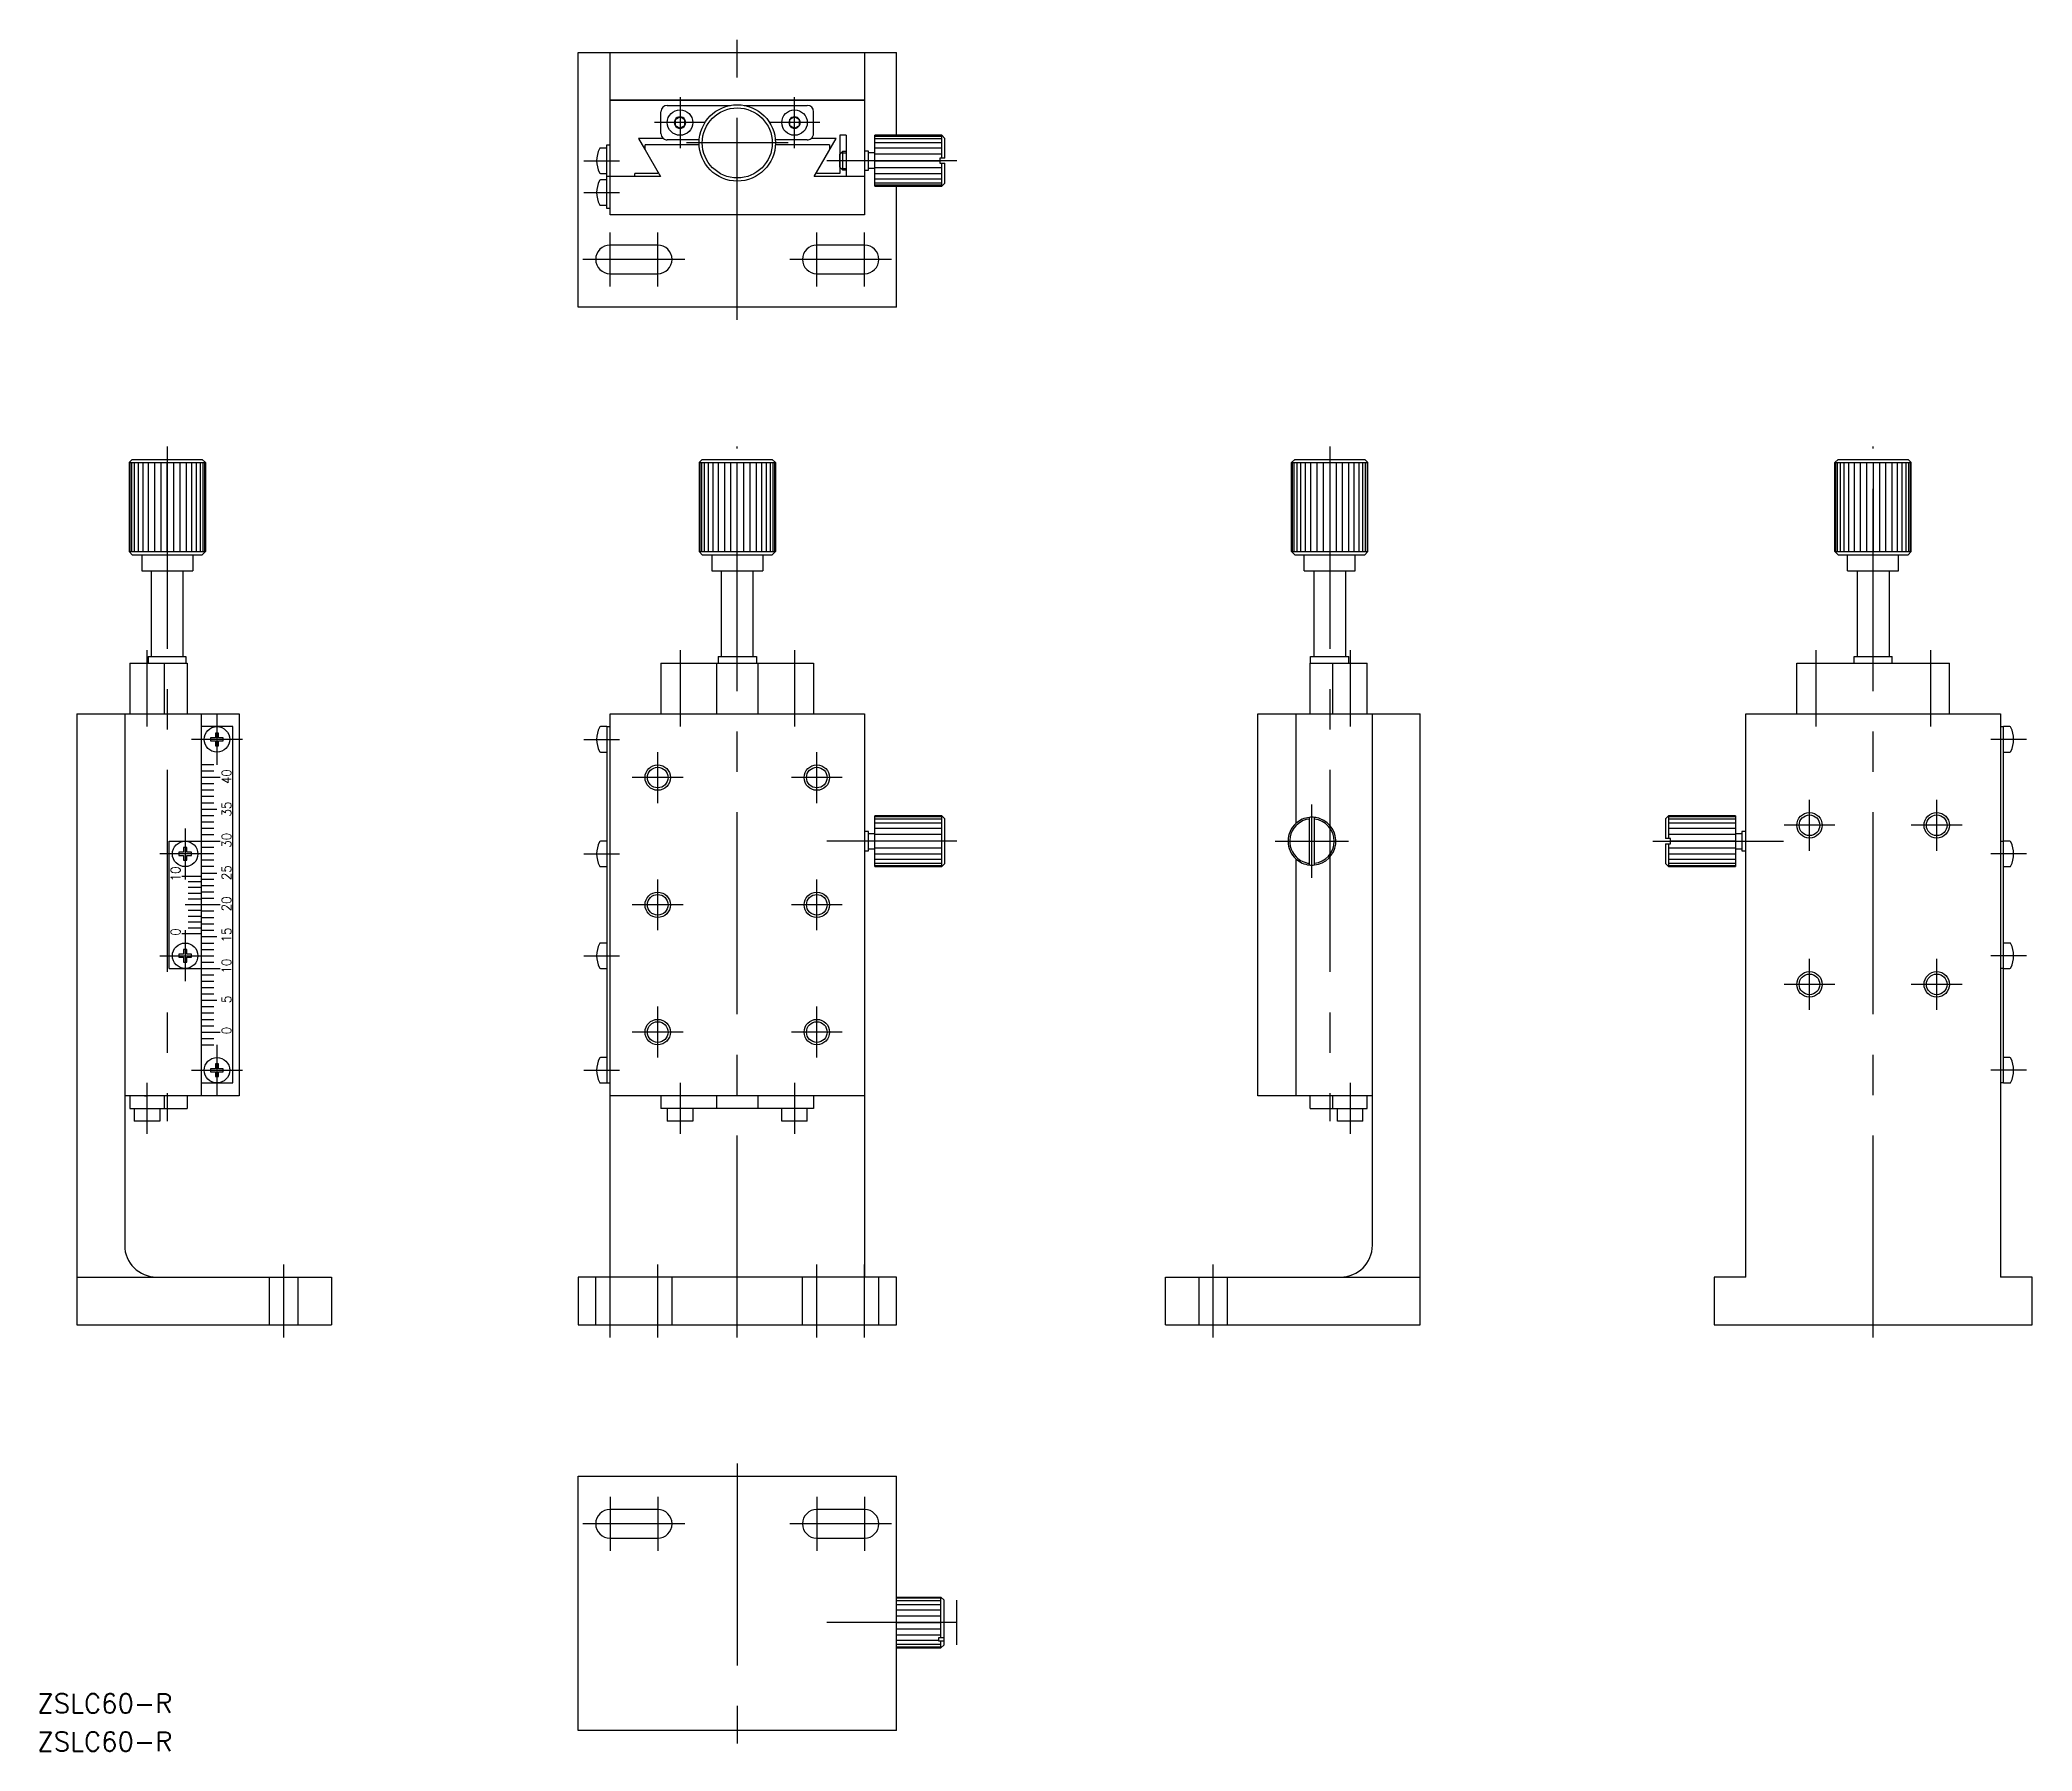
# Model space of a CAD drawing. Extents: x -110 to 204, y -133 to 136.
import ezdxf

# ---------------------------------------------------------------- set-up
doc = ezdxf.new("R2010")
doc.units = 0
doc.linetypes.add('CENTER', pattern=[50.8, 31.75, -6.35, 6.35, -6.35])
doc.linetypes.add('DASHED', pattern=[19.05, 12.7, -6.35])
doc.layers.get('0').update_dxf_attribs({"linetype": 'CONTINUOUS'})
doc.layers.add('CENTER', color=1, linetype='CONTINUOUS')
doc.styles.add('CONVERTER_1', font='txt.shx', dxfattribs={"width": 0.9})
doc.styles.get("Standard").update_dxf_attribs({"font": 'txt.shx', "height": 3, "bigfont": 'bigfont.shx'})

# ---------------------------------------------------------------- blocks, each defined once
blk = doc.blocks.new('*U2')
at = {"color": 7, "linetype": 'CONTINUOUS', "style": 'CONVERTER_1', "width": 0.9}
blk.add_text('5', height=1.5, rotation=90, dxfattribs=at).set_placement((-79.53, -15.45))
blk = doc.blocks.new('*U3')
at = {"color": 7, "linetype": 'CONTINUOUS', "style": 'CONVERTER_1', "width": 0.9}
blk.add_text('0', height=1.5, rotation=90, dxfattribs=at).set_placement((-79.53, -20.34))
blk = doc.blocks.new('*U4')
at = {"color": 7, "linetype": 'CONTINUOUS', "style": 'CONVERTER_1', "width": 0.9}
blk.add_text('10', height=1.5, rotation=90, dxfattribs=at).set_placement((-79.53, -10.79))
blk = doc.blocks.new('*U5')
at = {"color": 7, "linetype": 'CONTINUOUS', "style": 'CONVERTER_1', "width": 0.9}
blk.add_text('10', height=1.5, rotation=90, dxfattribs=at).set_placement((-87.53, 3.71))
blk = doc.blocks.new('*U6')
at = {"color": 7, "linetype": 'CONTINUOUS', "style": 'CONVERTER_1', "width": 0.9}
blk.add_text('0', height=1.5, rotation=90, dxfattribs=at).set_placement((-87.53, -4.84))
blk = doc.blocks.new('*U7')
at = {"color": 7, "linetype": 'CONTINUOUS', "style": 'CONVERTER_1', "width": 0.9}
blk.add_text('15', height=1.5, rotation=90, dxfattribs=at).set_placement((-79.53, -5.9))
blk = doc.blocks.new('*U8')
at = {"color": 7, "linetype": 'CONTINUOUS', "style": 'CONVERTER_1', "width": 0.9}
blk.add_text('20', height=1.5, rotation=90, dxfattribs=at).set_placement((-79.53, -1.01))
blk = doc.blocks.new('*U9')
at = {"color": 7, "linetype": 'CONTINUOUS', "style": 'CONVERTER_1', "width": 0.9}
blk.add_text('30', height=1.5, rotation=90, dxfattribs=at).set_placement((-79.53, 8.99))
blk = doc.blocks.new('*U10')
at = {"color": 7, "linetype": 'CONTINUOUS', "style": 'CONVERTER_1', "width": 0.9}
blk.add_text('25', height=1.5, rotation=90, dxfattribs=at).set_placement((-79.53, 3.88))
blk = doc.blocks.new('*U11')
at = {"color": 7, "linetype": 'CONTINUOUS', "style": 'CONVERTER_1', "width": 0.9}
blk.add_text('35', height=1.5, rotation=90, dxfattribs=at).set_placement((-79.53, 13.88))
blk = doc.blocks.new('*U12')
at = {"color": 7, "linetype": 'CONTINUOUS', "style": 'CONVERTER_1', "width": 0.9}
blk.add_text('40', height=1.5, rotation=90, dxfattribs=at).set_placement((-79.53, 18.99))
blk = doc.blocks.new('*U13')
at = {"color": 7, "linetype": 'CONTINUOUS'}
blk.add_text('ZSLC60-R', height=3, dxfattribs=at).set_placement((-110, -127))
blk = doc.blocks.new('*U14')
at = {"color": 7, "linetype": 'CONTINUOUS'}
blk.add_text('ZSLC60-R', height=3, dxfattribs=at).set_placement((-110, -133))

msp = doc.modelspace()

# ---------------------------------------------------------------- linework, layer by layer
at = {"color": 7, "linetype": 'CONTINUOUS'}
for p, q in [((-25, 133.93), (25, 133.93)), ((-25, 126.43), (-25, 133.93)), ((-20, 126.43), (-20, 133.93)), ((20, 133.93), (20, 126.43)), ((25, 120.93), (25, 133.93)), ((-25, 93.93), (-25, 126.43)), ((-20, 113.93), (-20, 126.43)), ((-20, 126.43), (-9, 126.43)), ((20, 126.43), (-20, 126.43)), ((-11, 125.63), (-1.09, 125.63)), ((-9, 126.43), (20, 126.43)), ((-9, 126.43), (20, 126.43)), ((1.09, 125.63), (11, 125.63)), ((20, 126.43), (20, 114.43)), ((-12, 121.23), (-12, 124.63)), ((-9, 123.83), (-9.78, 123.38)), ((-9.78, 123.38), (-9.78, 122.48)), ((-9.78, 122.48), (-9, 122.03)), ((-8.22, 123.38), (-9, 123.83)), ((-8.22, 122.48), (-9, 122.03)), ((-8.22, 122.48), (-8.22, 123.38)), ((9, 123.83), (8.22, 123.38)), ((8.22, 123.38), (8.22, 122.48)), ((9, 122.03), (8.22, 122.48)), ((9.78, 123.38), (9, 123.83)), ((9, 122.03), (9.78, 122.48)), ((9.78, 122.48), (9.78, 123.38)), ((12, 121.23), (12, 124.63)), ((-20.5, 114.43), (-20.5, 119.43)), ((-20.5, 119.43), (-20, 119.43)), ((-11.6, 120.43), (-15.54, 120.43)), ((-15.54, 120.43), (-14.96, 119.43)), ((-14.96, 119.43), (-14.5, 118.63)), ((-14.5, 118.63), (-14.5, 119.43)), ((-6, 119.43), (-14.5, 119.43)), ((-5.98, 120.23), (-11.04, 120.23)), ((11, 120.23), (5.96, 120.23)), ((14.5, 119.43), (6, 119.43)), ((15.54, 120.43), (11.6, 120.43)), ((12.07, 114.43), (15.54, 120.43)), ((14.5, 119.43), (14.5, 118.63)), ((16.1, 120.93), (16.1, 114.93)), ((17.1, 120.93), (16.1, 120.93)), ((17.1, 120.93), (17.1, 114.43)), ((17.1, 119.43), (17.1, 116.43)), ((32.14, 120.93), (21.64, 120.93)), ((21.64, 118.15), (21.64, 120.93)), ((21.64, 120.79), (32.14, 120.79)), ((32.14, 120.39), (21.64, 120.39)), ((32.14, 119.76), (21.64, 119.76)), ((32.14, 120.93), (32.64, 120.43)), ((32.14, 117.33), (32.14, 120.93)), ((32.64, 117.33), (32.64, 120.43)), ((-20.5, 118.93), (-21.49, 118.93)), ((-14.5, 118.63), (-13.86, 117.53)), ((-13.86, 117.53), (-12.07, 114.43)), ((16.1, 118.93), (16.1, 116.93)), ((16.1, 117.93), (16.33, 118.15)), ((16.1, 115.93), (16.1, 117.93)), ((16.33, 115.7), (16.1, 115.93)), ((16.33, 118.15), (16.6, 118.43)), ((16.6, 118.43), (17.1, 118.43)), ((16.6, 115.43), (16.6, 118.43)), ((17.1, 118.43), (17.1, 118.15)), ((17.1, 116.93), (17.1, 115.7)), ((20.64, 118.43), (20, 118.43)), ((20.64, 115.43), (20.64, 118.43)), ((21.64, 118.15), (20.64, 118.15)), ((32.14, 118.93), (21.64, 118.93)), ((21.64, 116.93), (21.64, 118.15)), ((32.14, 117.97), (21.64, 117.97)), ((21.64, 116.93), (31.84, 116.93)), ((21.64, 115.7), (21.64, 116.93)), ((21.64, 115.89), (32.14, 115.89)), ((32.64, 117.33), (31.84, 117.33)), ((31.84, 117.33), (31.84, 116.93)), ((31.84, 116.93), (31.84, 116.53)), ((31.84, 116.53), (32.64, 116.53)), ((32.14, 112.93), (32.14, 116.53)), ((32.64, 113.43), (32.64, 116.53)), ((-21.49, 114.93), (-20.5, 114.93)), ((-20.5, 113.93), (-21.49, 113.93)), ((-16.74, 114.43), (-20.5, 114.43)), ((-20.5, 109.43), (-20.5, 114.43)), ((-20, 112.43), (-20, 113.93)), ((-12.07, 114.43), (-16.74, 114.43)), ((-13.14, 114.43), (-16.74, 114.43)), ((-12.5, 114.93), (-16.1, 114.93)), ((-16.1, 114.43), (-16.1, 114.93)), ((-12.5, 115.17), (-12.5, 114.93)), ((16.1, 114.43), (12.07, 114.43)), ((17.1, 114.43), (12.07, 114.43)), ((12.5, 114.93), (12.5, 115.17)), ((16.1, 114.93), (12.5, 114.93)), ((16.1, 114.43), (12.5, 114.43)), ((16.6, 115.43), (16.33, 115.7)), ((17.1, 115.43), (16.6, 115.43)), ((17.1, 115.7), (17.1, 115.43)), ((17.1, 115.43), (17.1, 114.93)), ((20, 114.43), (17.1, 114.43)), ((20, 115.43), (20.64, 115.43)), ((20, 115.43), (20, 114.93)), ((20, 114.43), (20, 108.43)), ((21.64, 115.7), (20.64, 115.7)), ((21.64, 113.07), (21.64, 115.7)), ((21.64, 114.93), (32.14, 114.93)), ((21.64, 114.1), (32.14, 114.1)), ((21.64, 113.47), (32.14, 113.47)), ((32.14, 113.07), (21.64, 113.07)), ((21.64, 112.93), (21.64, 113.07)), ((21.64, 112.93), (32.14, 112.93)), ((25, 93.93), (25, 112.93)), ((32.64, 113.43), (32.14, 112.93)), ((-21.49, 109.93), (-20.5, 109.93)), ((-20, 108.43), (-20, 112.43)), ((-20, 109.43), (-20.5, 109.43)), ((20, 108.43), (-20, 108.43)), ((-12.5, 103.68), (-20, 103.68)), ((20, 103.68), (12.5, 103.68)), ((-20, 99.18), (-12.5, 99.18)), ((12.5, 99.18), (20, 99.18)), ((25, 93.93), (-25, 93.93)), ((-95.58, 69.5), (-95.08, 70)), ((-95.58, 69.5), (-95.58, 55.5)), ((-95.58, 69.5), (-95.49, 69.5)), ((-95.49, 69.5), (-95.49, 55.5)), ((-95.49, 69.5), (-95.21, 69.5)), ((-95.21, 69.5), (-95.21, 55.5)), ((-95.21, 69.5), (-94.77, 69.5)), ((-95.08, 70), (-91.78, 70)), ((-94.77, 69.5), (-94.77, 55.5)), ((-94.77, 69.5), (-94.17, 69.5)), ((-94.17, 69.5), (-94.17, 55.5)), ((-94.17, 69.5), (-93.43, 69.5)), ((-93.43, 69.5), (-93.43, 55.5)), ((-93.43, 69.5), (-92.58, 69.5)), ((-92.58, 69.5), (-92.58, 55.5)), ((-92.58, 69.5), (-91.6, 69.5)), ((-91.78, 70), (-91.58, 70)), ((-91.6, 69.5), (-91.6, 55.5)), ((-91.6, 69.5), (-90.62, 69.5)), ((-91.58, 70), (-87.58, 70)), ((-90.62, 69.5), (-90.62, 55.5)), ((-90.62, 69.5), (-89.58, 69.5)), ((-89.58, 55.5), (-89.58, 69.5)), ((-89.58, 69.5), (-83.58, 69.5)), ((-88.53, 55.5), (-88.53, 69.5)), ((-87.58, 70), (-84.08, 70)), ((-87.56, 55.5), (-87.56, 69.5)), ((-86.58, 55.5), (-86.58, 69.5)), ((-85.72, 55.5), (-85.72, 69.5)), ((-84.98, 55.5), (-84.98, 69.5)), ((-84.38, 55.5), (-84.38, 69.5)), ((-83.58, 69.5), (-84.08, 70)), ((-83.94, 55.5), (-83.94, 69.5)), ((-83.67, 55.5), (-83.67, 69.5)), ((-83.58, 55.5), (-83.58, 69.5)), ((-83.58, 69.5), (-83.58, 55.5)), ((-6, 69.5), (-5.5, 70)), ((-6, 69.5), (-6, 55.5)), ((-6, 69.5), (-5.91, 69.5)), ((-5.91, 69.5), (-5.91, 55.5)), ((-5.91, 69.5), (-5.64, 69.5)), ((-5.64, 69.5), (-5.64, 55.5)), ((-5.64, 69.5), (-5.2, 69.5)), ((-5.5, 70), (-2.2, 70)), ((-5.2, 69.5), (-5.2, 55.5)), ((-5.2, 69.5), (-4.6, 69.5)), ((-4.6, 69.5), (-4.6, 55.5)), ((-4.6, 69.5), (-3.86, 69.5)), ((-3.86, 69.5), (-3.86, 55.5)), ((-3.86, 69.5), (-3, 69.5)), ((-3, 69.5), (-3, 55.5)), ((-3, 69.5), (-2.02, 69.5)), ((-2.2, 70), (-2, 70)), ((-2.02, 69.5), (-2.02, 55.5)), ((-2.02, 69.5), (-1.04, 69.5)), ((-2, 70), (2, 70)), ((-1.04, 69.5), (-1.04, 55.5)), ((-1.04, 69.5), (0, 69.5)), ((0, 55.5), (0, 69.5)), ((0, 69.5), (6, 69.5)), ((1.04, 55.5), (1.04, 69.5)), ((2, 70), (5.5, 70)), ((2.02, 55.5), (2.02, 69.5)), ((3, 55.5), (3, 69.5)), ((3.86, 55.5), (3.86, 69.5)), ((4.6, 55.5), (4.6, 69.5)), ((5.2, 55.5), (5.2, 69.5)), ((6, 69.5), (5.5, 70)), ((5.64, 55.5), (5.64, 69.5)), ((5.91, 55.5), (5.91, 69.5)), ((6, 55.5), (6, 69.5)), ((6, 69.5), (6, 55.5)), ((87.62, 70), (87.12, 69.5)), ((87.12, 69.5), (93.12, 69.5)), ((87.12, 55.5), (87.12, 69.5)), ((87.12, 69.5), (87.12, 55.5)), ((87.21, 69.5), (87.21, 55.5)), ((87.49, 69.5), (87.49, 55.5)), ((87.62, 70), (91.12, 70)), ((87.93, 69.5), (87.93, 55.5)), ((88.53, 69.5), (88.53, 55.5)), ((89.27, 69.5), (89.27, 55.5)), ((90.12, 69.5), (90.12, 55.5)), ((91.1, 69.5), (91.1, 55.5)), ((91.12, 70), (95.12, 70)), ((92.08, 69.5), (92.08, 55.5)), ((93.12, 69.5), (93.12, 55.5)), ((93.12, 69.5), (94.17, 69.5)), ((94.17, 55.5), (94.17, 69.5)), ((94.17, 69.5), (95.14, 69.5)), ((95.12, 70), (95.32, 70)), ((95.14, 55.5), (95.14, 69.5)), ((95.14, 69.5), (96.12, 69.5)), ((95.32, 70), (98.62, 70)), ((96.12, 55.5), (96.12, 69.5)), ((96.12, 69.5), (96.98, 69.5)), ((96.98, 55.5), (96.98, 69.5)), ((96.98, 69.5), (97.72, 69.5)), ((97.72, 55.5), (97.72, 69.5)), ((97.72, 69.5), (98.32, 69.5)), ((98.32, 55.5), (98.32, 69.5)), ((98.32, 69.5), (98.76, 69.5)), ((98.62, 70), (99.12, 69.5)), ((98.76, 55.5), (98.76, 69.5)), ((98.76, 69.5), (99.03, 69.5)), ((99.03, 55.5), (99.03, 69.5)), ((99.03, 69.5), (99.12, 69.5)), ((99.12, 55.5), (99.12, 69.5)), ((173.02, 70), (172.52, 69.5)), ((172.52, 55.5), (172.52, 69.5)), ((172.52, 69.5), (172.52, 55.5)), ((172.52, 69.5), (178.52, 69.5)), ((172.61, 69.5), (172.61, 55.5)), ((172.88, 69.5), (172.88, 55.5)), ((173.02, 70), (176.52, 70)), ((173.32, 69.5), (173.32, 55.5)), ((173.92, 69.5), (173.92, 55.5)), ((174.66, 69.5), (174.66, 55.5)), ((175.52, 69.5), (175.52, 55.5)), ((176.5, 69.5), (176.5, 55.5)), ((176.52, 70), (180.52, 70)), ((177.47, 69.5), (177.47, 55.5)), ((178.52, 69.5), (178.52, 55.5)), ((178.52, 69.5), (179.56, 69.5)), ((179.56, 55.5), (179.56, 69.5)), ((179.56, 69.5), (180.54, 69.5)), ((180.52, 70), (180.72, 70)), ((180.54, 55.5), (180.54, 69.5)), ((180.54, 69.5), (181.52, 69.5)), ((180.72, 70), (184.02, 70)), ((181.52, 55.5), (181.52, 69.5)), ((181.52, 69.5), (182.37, 69.5)), ((182.37, 55.5), (182.37, 69.5)), ((182.37, 69.5), (183.11, 69.5)), ((183.11, 55.5), (183.11, 69.5)), ((183.11, 69.5), (183.71, 69.5)), ((183.71, 55.5), (183.71, 69.5)), ((183.71, 69.5), (184.15, 69.5)), ((184.02, 70), (184.52, 69.5)), ((184.15, 55.5), (184.15, 69.5)), ((184.15, 69.5), (184.42, 69.5)), ((184.42, 55.5), (184.42, 69.5)), ((184.42, 69.5), (184.52, 69.5)), ((184.52, 55.5), (184.52, 69.5)), ((-95.08, 55), (-95.58, 55.5)), ((-95.58, 55.5), (-95.49, 55.5)), ((-95.49, 55.5), (-95.21, 55.5)), ((-95.21, 55.5), (-94.77, 55.5)), ((-95.08, 55), (-84.08, 55)), ((-94.77, 55.5), (-94.17, 55.5)), ((-94.17, 55.5), (-93.43, 55.5)), ((-93.58, 55), (-93.58, 52.5)), ((-93.58, 55), (-85.58, 55)), ((-93.43, 55.5), (-92.58, 55.5)), ((-92.58, 55.5), (-91.6, 55.5)), ((-91.6, 55.5), (-90.62, 55.5)), ((-90.62, 55.5), (-89.58, 55.5)), ((-89.58, 55.5), (-83.58, 55.5)), ((-85.58, 55), (-85.58, 52.5)), ((-85.58, 55), (-85.58, 52.5)), ((-83.58, 55.5), (-84.08, 55)), ((-5.5, 55), (-6, 55.5)), ((-6, 55.5), (-5.91, 55.5)), ((-5.91, 55.5), (-5.64, 55.5)), ((-5.64, 55.5), (-5.2, 55.5)), ((-5.5, 55), (5.5, 55)), ((-5.2, 55.5), (-4.6, 55.5)), ((-4.6, 55.5), (-3.86, 55.5)), ((-4, 55), (-4, 52.5)), ((-4, 55), (4, 55)), ((-3.86, 55.5), (-3, 55.5)), ((-3, 55.5), (-2.02, 55.5)), ((-2.02, 55.5), (-1.04, 55.5)), ((-1.04, 55.5), (0, 55.5)), ((0, 55.5), (6, 55.5)), ((4, 55), (4, 52.5)), ((4, 55), (4, 52.5)), ((6, 55.5), (5.5, 55)), ((87.12, 55.5), (93.12, 55.5)), ((87.62, 55), (87.12, 55.5)), ((87.62, 55), (98.62, 55)), ((89.12, 55), (97.12, 55)), ((89.12, 52.5), (89.12, 55)), ((89.12, 52.5), (89.12, 55)), ((93.12, 55.5), (94.17, 55.5)), ((94.17, 55.5), (95.14, 55.5)), ((95.14, 55.5), (96.12, 55.5)), ((96.12, 55.5), (96.98, 55.5)), ((96.98, 55.5), (97.72, 55.5)), ((97.12, 52.5), (97.12, 55)), ((97.72, 55.5), (98.32, 55.5)), ((98.32, 55.5), (98.76, 55.5)), ((99.12, 55.5), (98.62, 55)), ((98.76, 55.5), (99.03, 55.5)), ((99.03, 55.5), (99.12, 55.5)), ((172.52, 55.5), (178.52, 55.5)), ((173.02, 55), (172.52, 55.5)), ((173.02, 55), (184.02, 55)), ((174.52, 52.5), (174.52, 55)), ((174.52, 52.5), (174.52, 55)), ((174.52, 55), (182.52, 55)), ((178.52, 55.5), (179.56, 55.5)), ((179.56, 55.5), (180.54, 55.5)), ((180.54, 55.5), (181.52, 55.5)), ((181.52, 55.5), (182.37, 55.5)), ((182.37, 55.5), (183.11, 55.5)), ((182.52, 52.5), (182.52, 55)), ((183.11, 55.5), (183.71, 55.5)), ((183.71, 55.5), (184.15, 55.5)), ((184.52, 55.5), (184.02, 55)), ((184.15, 55.5), (184.42, 55.5)), ((184.42, 55.5), (184.52, 55.5)), ((-93.58, 52.5), (-85.58, 52.5)), ((-93.58, 52.5), (-92.08, 52.5)), ((-92.08, 39), (-92.08, 52.5)), ((-92.08, 52.5), (-87.08, 52.5)), ((-87.08, 39), (-87.08, 52.5)), ((-87.08, 52.5), (-85.58, 52.5)), ((-4, 52.5), (4, 52.5)), ((-4, 52.5), (-2.5, 52.5)), ((-2.5, 39), (-2.5, 52.5)), ((-2.5, 52.5), (2.5, 52.5)), ((2.5, 39), (2.5, 52.5)), ((2.5, 52.5), (4, 52.5)), ((89.12, 52.5), (90.62, 52.5)), ((89.12, 52.5), (97.12, 52.5)), ((90.62, 52.5), (90.62, 39)), ((90.62, 52.5), (95.62, 52.5)), ((95.62, 52.5), (95.62, 39)), ((95.62, 52.5), (97.12, 52.5)), ((174.52, 52.5), (182.52, 52.5)), ((174.52, 52.5), (176.02, 52.5)), ((176.02, 52.5), (176.02, 39)), ((181.02, 52.5), (181.02, 39)), ((-95.48, 38), (-95.48, 30)), ((-95.48, 38), (-90.08, 38)), ((-92.58, 39), (-92.58, 38)), ((-92.58, 39), (-86.68, 39)), ((-90.08, 38), (-90.08, 30)), ((-90.08, 38), (-86.48, 38)), ((-86.68, 39), (-86.68, 38)), ((-86.48, 38), (-86.48, 30)), ((-12, 38), (-12, 30)), ((-12, 38), (-4, 38)), ((-4, 38), (-3, 38)), ((-3.25, 38), (-3.25, 30)), ((-3, 39), (-3, 38)), ((-3, 39), (-2.5, 39)), ((-3, 38), (-2.5, 38)), ((-2.5, 39), (2.5, 39)), ((-2.5, 38), (2.5, 38)), ((2.5, 39), (3, 39)), ((2.5, 38), (4, 38)), ((3, 39), (3, 38)), ((3.25, 38), (3.25, 30)), ((4, 38), (12, 38)), ((12, 38), (12, 30)), ((90.02, 30), (90.02, 38)), ((90.02, 38), (93.62, 38)), ((90.12, 39), (96.12, 39)), ((90.12, 38), (90.12, 39)), ((93.62, 30), (93.62, 38)), ((93.62, 38), (99.02, 38)), ((96.12, 38), (96.12, 39)), ((99.02, 30), (99.02, 38)), ((166.52, 30), (166.52, 38)), ((166.52, 38), (176.02, 38)), ((175.52, 38), (175.52, 39)), ((175.52, 39), (176.02, 39)), ((176.02, 39), (181.02, 39)), ((176.02, 38), (181.02, 38)), ((181.02, 39), (181.52, 39)), ((181.02, 38), (181.52, 38)), ((181.52, 38), (181.52, 39)), ((181.52, 38), (190.52, 38)), ((190.52, 30), (190.52, 38)), ((-86.48, 32), (-86.48, 30)), ((90.02, 30), (90.02, 32)), ((-103.78, 30), (-103.78, -66)), ((-103.78, 30), (-96.28, 30)), ((-96.28, 30), (-96.28, -53.5)), ((-96.28, 30), (-86.48, 30)), ((-96.28, 30), (-85.68, 30)), ((-96.28, 30), (-95.48, 30)), ((-86.28, 30), (-78.28, 30)), ((-84.28, 30), (-84.28, 18.5)), ((-78.28, 30), (-78.28, -30)), ((-20, 30), (-14, 30)), ((-20, 28), (-20, 30)), ((-20, 28), (-20, 30)), ((-14, 30), (-12, 30)), ((-12, 30), (-10, 30)), ((-10, 30), (-5, 30)), ((-5, 30), (-4, 30)), ((-4, 30), (-3, 30)), ((-3, 30), (-2.5, 30)), ((-2.5, 30), (2.5, 30)), ((2.5, 30), (3, 30)), ((3, 30), (4, 30)), ((4, 30), (10, 30)), ((10, 30), (12, 30)), ((12, 30), (14, 30)), ((14, 30), (20, 30)), ((20, 30), (20, -58.5)), ((20, 30), (20, -30)), ((81.82, -30), (81.82, 30)), ((81.82, 30), (87.82, 30)), ((87.82, 30), (90.02, 30)), ((87.82, 12.81), (87.82, 30)), ((90.02, 30), (99.82, 30)), ((99.02, 30), (99.82, 30)), ((99.82, -53.5), (99.82, 30)), ((99.82, -30), (99.82, 30)), ((99.82, 30), (107.32, 30)), ((107.32, -66), (107.32, 30)), ((158.52, -58.5), (158.52, 30)), ((158.52, -30), (158.52, 30)), ((158.52, 30), (164.52, 30)), ((164.52, 30), (166.52, 30)), ((166.52, 30), (168.52, 30)), ((168.52, 30), (174.52, 30)), ((174.52, 30), (175.52, 30)), ((175.52, 30), (176.02, 30)), ((176.02, 30), (181.02, 30)), ((181.02, 30), (181.52, 30)), ((181.52, 30), (182.52, 30)), ((182.52, 30), (183.52, 30)), ((183.52, 30), (188.52, 30)), ((188.52, 30), (190.52, 30)), ((190.52, 30), (192.52, 30)), ((192.52, 30), (198.52, 30)), ((198.52, 30), (198.52, -58.5)), ((198.52, 30), (198.52, -10)), ((198.52, 30), (198.52, 10)), ((-79.28, 28), (-84.28, 28)), ((-82.78, 26.25), (-82.78, 25.75)), ((-82.03, 26.25), (-82.78, 26.25)), ((-82.78, 25.75), (-82.03, 25.75)), ((-82.03, 27), (-82.03, 26.25)), ((-81.53, 27), (-82.03, 27)), ((-82.03, 25.75), (-82.03, 25)), ((-81.53, 26.25), (-81.53, 27)), ((-80.78, 26.25), (-81.53, 26.25)), ((-81.53, 25.75), (-80.78, 25.75)), ((-81.53, 25), (-81.53, 25.75)), ((-80.78, 25.75), (-80.78, 26.25)), ((-79.28, -28), (-79.28, 28)), ((-20.5, 28), (-21.49, 28)), ((-20.5, 28), (-20.5, -28)), ((-20.5, 28), (-20, 28)), ((-20, -58.5), (-20, 28)), ((-20, -28), (-20, 28)), ((198.52, 28), (199.02, 28)), ((199.02, -10), (199.02, 28)), ((199.02, 10), (199.02, 28)), ((200.01, 28), (199.02, 28)), ((-82.28, 22), (-84.28, 22)), ((-82.03, 25), (-81.53, 25)), ((-21.49, 24), (-20.5, 24)), ((199.02, 24), (200.01, 24)), ((-82.28, 21), (-84.28, 21)), ((-81.28, 20), (-84.28, 20)), ((-82.28, 19), (-84.28, 19)), ((-84.28, 18.5), (-84.28, 6.5)), ((-82.28, 18), (-84.28, 18)), ((-82.28, 17), (-84.28, 17)), ((-82.28, 16), (-84.28, 16)), ((-81.78, 15), (-84.28, 15)), ((-82.28, 14), (-84.28, 14)), ((-82.28, 13), (-84.28, 13)), ((32.14, 14), (21.64, 14)), ((21.64, 13.86), (21.64, 14)), ((21.64, 13.86), (32.14, 13.86)), ((21.64, 11.22), (21.64, 13.86)), ((32.14, 13.46), (21.64, 13.46)), ((32.14, 12.83), (21.64, 12.83)), ((32.14, 6), (32.14, 14)), ((32.14, 14), (32.64, 13.5)), ((32.64, 6.5), (32.64, 13.5)), ((89.92, 6.26), (89.92, 13.74)), ((90.72, 6.26), (90.72, 13.74)), ((145.88, 13.5), (146.38, 14)), ((145.88, 13.5), (145.88, 10.4)), ((156.88, 14), (146.38, 14)), ((146.38, 14), (146.38, 10.4)), ((146.38, 13.86), (156.88, 13.86)), ((156.88, 13.46), (146.38, 13.46)), ((156.88, 12.83), (146.38, 12.83)), ((156.88, 14), (156.88, 13.86)), ((156.88, 13.86), (156.88, 11.22)), ((-89.28, -10), (-89.28, 10)), ((-89.28, 10), (-81.28, 10)), ((-82.28, 12), (-84.28, 12)), ((-82.28, 11), (-84.28, 11)), ((-20.5, 10), (-21.49, 10)), ((20.64, 11.5), (20, 11.5)), ((20.64, 8.5), (20.64, 11.5)), ((20.64, 11.22), (21.64, 11.22)), ((32.14, 12), (21.64, 12)), ((21.64, 10), (21.64, 11.22)), ((32.14, 11.04), (21.64, 11.04)), ((21.64, 8.78), (21.64, 10)), ((31.84, 10), (21.64, 10)), ((146.68, 10.4), (145.88, 10.4)), ((145.88, 9.6), (145.88, 6.5)), ((145.88, 9.6), (146.68, 9.6)), ((156.88, 12), (146.38, 12)), ((156.88, 11.04), (146.38, 11.04)), ((146.38, 9.6), (146.38, 6)), ((146.68, 10), (146.68, 10.4)), ((146.68, 9.6), (146.68, 10)), ((156.88, 10), (146.68, 10)), ((156.88, 11.22), (157.88, 11.22)), ((156.88, 11.22), (156.88, 10)), ((156.88, 10), (156.88, 8.78)), ((157.88, 11.5), (157.88, 8.5)), ((158.52, 11.5), (157.88, 11.5)), ((198.52, 10), (199.02, 10)), ((200.01, 10), (199.02, 10)), ((-87.78, 8.25), (-87.78, 7.75)), ((-87.03, 8.25), (-87.78, 8.25)), ((-87.78, 7.75), (-87.03, 7.75)), ((-87.03, 9), (-87.03, 8.25)), ((-86.53, 9), (-87.03, 9)), ((-87.03, 7.75), (-87.03, 7)), ((-87.03, 7), (-86.53, 7)), ((-86.53, 8.25), (-86.53, 9)), ((-85.78, 8.25), (-86.53, 8.25)), ((-86.53, 7.75), (-85.78, 7.75)), ((-86.53, 7), (-86.53, 7.75)), ((-85.78, 7.75), (-85.78, 8.25)), ((-82.28, 9), (-84.28, 9)), ((-82.28, 8), (-84.28, 8)), ((-82.28, 7), (-84.28, 7)), ((-84.28, 6.5), (-84.28, -7.5)), ((20, 8.5), (20.64, 8.5)), ((20.64, 8.78), (21.64, 8.78)), ((21.64, 8.96), (32.14, 8.96)), ((21.64, 6), (21.64, 8.78)), ((21.64, 8), (32.14, 8)), ((21.64, 7.17), (32.14, 7.17)), ((21.64, 6.54), (32.14, 6.54)), ((32.64, 6.5), (32.14, 6)), ((87.82, -30), (87.82, 7.19)), ((146.38, 6), (145.88, 6.5)), ((146.38, 8.96), (156.88, 8.96)), ((146.38, 8), (156.88, 8)), ((146.38, 7.17), (156.88, 7.17)), ((146.38, 6.54), (156.88, 6.54)), ((156.88, 8.78), (156.88, 6)), ((156.88, 8.78), (157.88, 8.78)), ((157.88, 8.5), (158.52, 8.5)), ((-87.28, 4.5), (-84.28, 4.5)), ((-84.28, 3.6), (-86.28, 3.6)), ((-82.28, 6), (-84.28, 6)), ((-84.28, 5), (-81.78, 5)), ((-82.28, 4), (-84.28, 4)), ((-21.49, 6), (-20.5, 6)), ((32.14, 6.14), (21.64, 6.14)), ((21.64, 6), (32.14, 6)), ((156.88, 6.14), (146.38, 6.14)), ((146.38, 6), (156.88, 6)), ((199.02, 6), (200.01, 6)), ((-84.28, 0), (-86.78, 0)), ((-84.28, 2.7), (-86.28, 2.7)), ((-84.28, 1.8), (-86.28, 1.8)), ((-84.28, 0.9), (-86.28, 0.9)), ((-82.28, 3), (-84.28, 3)), ((-82.28, 2), (-84.28, 2)), ((-82.28, 1), (-84.28, 1)), ((-81.28, 0), (-84.28, 0)), ((-84.28, -0.9), (-86.28, -0.9)), ((-86.28, -1.8), (-84.28, -1.8)), ((-84.28, -2.7), (-86.28, -2.7)), ((-82.28, -1), (-84.28, -1)), ((-84.28, -2), (-82.28, -2)), ((-84.28, -3), (-82.28, -3)), ((-87.28, -4.5), (-84.28, -4.5)), ((-86.28, -3.6), (-84.28, -3.6)), ((-84.28, -4), (-82.28, -4)), ((-84.28, -5), (-81.78, -5)), ((-84.28, -6), (-82.28, -6)), ((-20.5, -6), (-21.49, -6)), ((200.01, -6), (199.02, -6)), ((-87.78, -7.75), (-87.78, -8.25)), ((-87.03, -7.75), (-87.78, -7.75)), ((-87.78, -8.25), (-87.03, -8.25)), ((-86.53, -7), (-87.03, -7)), ((-87.03, -7), (-87.03, -7.75)), ((-87.03, -8.25), (-87.03, -9)), ((-87.03, -9), (-86.53, -9)), ((-86.53, -7.75), (-86.53, -7)), ((-85.78, -7.75), (-86.53, -7.75)), ((-86.53, -9), (-86.53, -8.25)), ((-86.53, -8.25), (-85.78, -8.25)), ((-85.78, -8.25), (-85.78, -7.75)), ((-84.28, -7), (-82.28, -7)), ((-84.28, -7.5), (-84.28, -17.5)), ((-84.28, -8), (-82.28, -8)), ((-84.28, -9), (-82.28, -9)), ((-89.28, -10), (-81.28, -10)), ((-84.28, -11), (-82.28, -11)), ((-84.28, -12), (-82.28, -12)), ((-21.49, -10), (-20.5, -10)), ((198.52, -10), (198.52, -30)), ((199.02, -10), (198.52, -10)), ((199.02, -28), (199.02, -10)), ((199.02, -10), (200.01, -10)), ((-84.28, -13), (-82.28, -13)), ((-84.28, -14), (-82.28, -14)), ((-84.28, -15), (-81.78, -15)), ((-84.28, -16), (-82.28, -16)), ((-84.28, -17), (-82.28, -17)), ((-84.28, -17.5), (-84.28, -30)), ((-84.28, -18), (-82.28, -18)), ((-84.28, -19), (-82.28, -19)), ((-84.28, -20), (-81.28, -20)), ((-84.28, -21), (-82.28, -21)), ((-84.28, -22), (-82.28, -22)), ((-82.03, -25), (-82.03, -25.75)), ((-81.53, -25), (-82.03, -25)), ((-81.53, -25.75), (-81.53, -25)), ((-20.5, -24), (-21.49, -24)), ((200.01, -24), (199.02, -24)), ((-84.28, -28), (-79.28, -28)), ((-82.03, -25.75), (-82.78, -25.75)), ((-82.78, -25.75), (-82.78, -26.25)), ((-82.78, -26.25), (-82.03, -26.25)), ((-82.03, -26.25), (-82.03, -27)), ((-82.03, -27), (-81.53, -27)), ((-80.78, -25.75), (-81.53, -25.75)), ((-81.53, -27), (-81.53, -26.25)), ((-81.53, -26.25), (-80.78, -26.25)), ((-80.78, -26.25), (-80.78, -25.75)), ((-21.49, -28), (-20.5, -28)), ((-20.5, -28), (-20, -28)), ((-20, -30), (-20, -28)), ((199.02, -28), (198.52, -28)), ((199.02, -28), (200.01, -28)), ((-78.28, -30), (-96.28, -30)), ((-95.48, -30), (-96.28, -30)), ((-92.58, -30), (-95.48, -30)), ((-95.48, -30), (-95.48, -32)), ((-92.88, -30), (-93.58, -30)), ((-93.18, -30), (-92.88, -30)), ((-92.78, -30), (-92.78, -30)), ((-86.48, -30), (-92.78, -30)), ((-90.08, -30), (-90.08, -32)), ((-86.48, -30), (-86.48, -32)), ((-86.48, -30), (-86.48, -32)), ((-5, -30), (-20, -30)), ((-12, -30), (-12, -32)), ((-3.5, -30), (-5, -30)), ((-3.25, -30), (-3.5, -30)), ((3.25, -30), (-3.25, -30)), ((-3.25, -30), (-3.25, -32)), ((3.25, -30), (3.25, -32)), ((3.5, -30), (3.25, -30)), ((5, -30), (3.5, -30)), ((20, -30), (5, -30)), ((12, -30), (10, -30)), ((12, -30), (12, -32)), ((14, -30), (12, -30)), ((85.82, -30), (81.82, -30)), ((96.72, -30), (85.82, -30)), ((96.32, -30), (90.02, -30)), ((90.02, -32), (90.02, -30)), ((90.02, -32), (90.02, -30)), ((93.62, -32), (93.62, -30)), ((99.02, -30), (96.12, -30)), ((99.02, -32), (99.02, -30)), ((99.82, -30), (99.02, -30)), ((-95.48, -32), (-92.78, -32)), ((-94.78, -32), (-94.78, -34)), ((-92.78, -34), (-94.78, -34)), ((-92.78, -32), (-86.48, -32)), ((-90.78, -34), (-92.78, -34)), ((-90.78, -32), (-90.78, -34)), ((-5, -32), (-12, -32)), ((-11, -32), (-11, -34)), ((-7, -34), (-11, -34)), ((-7, -32), (-7, -34)), ((-3.5, -32), (-5, -32)), ((-3.25, -32), (-3.5, -32)), ((3.25, -32), (-3.25, -32)), ((3.5, -32), (3.25, -32)), ((5, -32), (3.5, -32)), ((12, -32), (5, -32)), ((7, -34), (7, -32)), ((11, -34), (7, -34)), ((11, -34), (11, -32)), ((12, -32), (11, -32)), ((90.02, -32), (96.32, -32)), ((94.32, -34), (94.32, -32)), ((96.32, -34), (94.32, -34)), ((96.32, -32), (99.02, -32)), ((98.32, -34), (96.32, -34)), ((98.32, -34), (98.32, -32)), ((-103.78, -58.5), (-63.78, -58.5)), ((-63.78, -58.5), (-63.78, -66)), ((25, -58.5), (-25, -58.5)), ((-25, -58.5), (-25, -66)), ((25, -66), (25, -58.5)), ((67.32, -58.5), (107.32, -58.5)), ((67.32, -66), (67.32, -58.5)), ((153.52, -58.5), (153.52, -66)), ((158.52, -58.5), (153.52, -58.5)), ((203.52, -58.5), (198.52, -58.5)), ((203.52, -66), (203.52, -58.5)), ((-103.78, -66), (-63.78, -66)), ((-25, -66), (25, -66)), ((67.32, -66), (107.32, -66)), ((153.52, -66), (203.52, -66)), ((-25, -129.78), (-25, -89.78)), ((-25, -89.78), (25, -89.78)), ((25, -129.78), (25, -89.78)), ((-12.5, -95.03), (-20, -95.03)), ((20, -95.03), (12.5, -95.03)), ((-20, -99.53), (-12.5, -99.53)), ((12.5, -99.53), (20, -99.53)), ((25, -108.78), (32, -108.78)), ((25, -108.92), (32, -108.92)), ((25, -109.32), (32, -109.32)), ((32, -115.15), (32, -108.78)), ((32, -108.78), (32.5, -109.28)), ((32.5, -116.28), (32.5, -109.28)), ((34.5, -116.28), (34.5, -109.28)), ((25, -109.96), (32, -109.96)), ((25, -110.78), (32, -110.78)), ((25, -111.75), (32, -111.75)), ((25, -112.78), (32, -112.78)), ((32, -113.82), (25, -113.82)), ((32, -114.78), (25, -114.78)), ((31.7, -115.61), (25, -115.61)), ((31.7, -115.15), (32.5, -115.15)), ((31.7, -115.71), (31.7, -115.15)), ((32.5, -115.71), (31.7, -115.71)), ((32, -116.78), (32, -115.71)), ((32, -116.25), (25, -116.25)), ((32, -116.65), (25, -116.65)), ((25, -116.78), (32, -116.78)), ((32.5, -116.28), (32, -116.78)), ((25, -129.78), (-25, -129.78))]:
    msp.add_line(p, q, dxfattribs=at)
at = {"color": 3, "linetype": 'CONTINUOUS'}
for p, q in [((16.33, 118.16), (17.1, 118.16)), ((16.33, 115.7), (17.1, 115.7))]:
    msp.add_line(p, q, dxfattribs=at)
at = {"color": 3, "linetype": 'DASHED'}
for p, q in [((-73.53, -66), (-73.53, -58.5)), ((-69.03, -66), (-69.03, -58.5)), ((-22.25, -66), (-22.25, -58.5)), ((-10.25, -66), (-10.25, -58.5)), ((10.25, -66), (10.25, -58.5)), ((22.25, -66), (22.25, -58.5)), ((72.57, -66), (72.57, -58.5)), ((77.07, -66), (77.07, -58.5))]:
    msp.add_line(p, q, dxfattribs=at)
at = {"color": 7, "linetype": 'CONTINUOUS'}
for centre, radius in [((0, 119.73), 6), ((-9, 122.93), 2), ((0, 119.73), 5.5), ((9, 122.93), 2), ((-81.78, 26), 2), ((-12.5, 20), 1.62), ((12.5, 20), 1.62), ((12.5, 20), 1.62), ((168.52, 12.5), 1.62), ((188.52, 12.5), 1.62), ((-86.78, 8), 2), ((-12.5, 0), 1.62), ((12.5, 0), 1.62), ((-86.78, -8), 2), ((168.52, -12.5), 1.62), ((188.52, -12.5), 1.62), ((-12.5, -20), 1.62), ((12.5, -20), 1.62), ((-81.78, -26), 2)]:
    msp.add_circle(centre, radius, dxfattribs=at)
at = {"color": 3, "linetype": 'CONTINUOUS'}
for centre in [(-12.5, 20), (12.5, 20), (168.52, 12.5), (188.52, 12.5), (-12.5, 0), (12.5, 0), (168.52, -12.5), (188.52, -12.5), (-12.5, -20), (12.5, -20)]:
    msp.add_circle(centre, 2, dxfattribs=at)
at = {"color": 7, "linetype": 'CONTINUOUS'}
for centre, radius, start, end in [((-11, 124.63), 1, 90, 180), ((11, 124.63), 1, 360, 90), ((-9, 122.93), 0.9, 150, 210), ((-9, 122.93), 0.9, 90, 150), ((-9, 122.93), 0.9, 210, 270), ((-9, 122.93), 0.9, 30, 90), ((-9, 122.93), 0.9, 270, 330), ((-9, 122.93), 0.9, 330, 30), ((9, 122.93), 0.9, 150, 210), ((9, 122.93), 0.9, 90, 150), ((9, 122.93), 0.9, 210, 270), ((9, 122.93), 0.9, 30, 90), ((9, 122.93), 0.9, 270, 330), ((9, 122.93), 0.9, 330, 30), ((-11, 121.23), 1, 180, 233.1301), ((-11, 121.23), 1, 233.1301, 270), ((11, 121.23), 1, 270, 306.8699), ((11, 121.23), 1, 306.8699, 360), ((-17.75, 116.93), 4.35, 154.3284, 205.6716), ((-21.49, 118.73), 0.2, 90, 154.3284), ((-17.75, 111.93), 4.35, 154.3284, 205.6716), ((-21.49, 115.13), 0.2, 205.6716, 270), ((-21.49, 113.73), 0.2, 90, 154.3284), ((-21.49, 110.13), 0.2, 205.6716, 270), ((-20, 101.43), 2.25, 90, 270), ((-12.5, 101.43), 2.25, 270, 90), ((12.5, 101.43), 2.25, 90, 270), ((20, 101.43), 2.25, 270, 90), ((-17.75, 26), 4.35, 154.3284, 205.6716), ((-21.49, 27.8), 0.2, 90, 154.3284), ((200.01, 27.8), 0.2, 25.6716, 90), ((196.26, 26), 4.35, 334.3284, 25.6716), ((-21.49, 24.2), 0.2, 205.6716, 270), ((200.01, 24.2), 0.2, 270, 334.3284), ((90.32, 10), 3.76, 131.6518, 228.3482), ((90.32, 10), 3.5, 96.5624, 225), ((90.32, 10), 3.76, 96.1042, 131.6518), ((90.32, 10), 3.76, 83.8958, 96.1042), ((90.32, 10), 3.76, 70.1725, 83.8958), ((90.32, 10), 3.76, 276.1042, 70.1725), ((90.32, 10), 3.5, 276.5624, 83.4376), ((-17.75, 8), 4.35, 154.3284, 205.6716), ((-21.49, 9.8), 0.2, 90, 154.3284), ((200.01, 9.8), 0.2, 25.6716, 90), ((196.26, 8), 4.35, 334.3284, 25.6716), ((90.32, 10), 3.76, 228.3482, 263.8958), ((90.32, 10), 3.5, 225, 263.4376), ((-21.49, 6.2), 0.2, 205.6716, 270), ((90.32, 10), 3.76, 263.8958, 276.1042), ((200.01, 6.2), 0.2, 270, 334.3284), ((-17.75, -8), 4.35, 154.3284, 205.6716), ((-21.49, -6.2), 0.2, 90, 154.3284), ((200.01, -6.2), 0.2, 25.6716, 90), ((196.26, -8), 4.35, 334.3284, 25.6716), ((-21.49, -9.8), 0.2, 205.6716, 270), ((200.01, -9.8), 0.2, 270, 334.3284), ((-17.75, -26), 4.35, 154.3284, 205.6716), ((-21.49, -24.2), 0.2, 90, 154.3284), ((200.01, -24.2), 0.2, 25.6716, 90), ((196.26, -26), 4.35, 334.3284, 25.6716), ((-21.49, -27.8), 0.2, 205.6716, 270), ((200.01, -27.8), 0.2, 270, 334.3284), ((-91.28, -53.5), 5, 180, 270), ((94.82, -53.5), 5, 270, 0), ((-20, -97.28), 2.25, 90, 270), ((-12.5, -97.28), 2.25, 270, 90), ((12.5, -97.28), 2.25, 90, 270), ((20, -97.28), 2.25, 270, 90)]:
    msp.add_arc(centre, radius, start, end, dxfattribs=at)
at = {"layer": 'CENTER', "color": 1, "linetype": 'CENTER'}
for p, q in [((0, 91.93), (0, 135.93)), ((-9, 126.93), (-9, 118.93)), ((9, 118.93), (9, 126.93)), ((-5, 122.93), (-13, 122.93)), ((13, 122.93), (5, 122.93)), ((8, 119.73), (-8, 119.73)), ((-24.1, 116.93), (-18.5, 116.93)), ((34.5, 116.93), (14.1, 116.93)), ((-24.1, 111.93), (-18.5, 111.93)), ((-20, 97.18), (-20, 105.68)), ((-12.5, 97.18), (-12.5, 105.68)), ((12.5, 97.18), (12.5, 105.68)), ((20, 97.18), (20, 105.68)), ((-8.25, 101.43), (-24.25, 101.43)), ((24.25, 101.43), (8.25, 101.43)), ((-89.58, 72), (-89.58, -34)), ((0, -68), (0, 72)), ((93.12, 72), (93.12, -34)), ((178.52, -68), (178.52, 72)), ((-92.78, 40), (-92.78, 28)), ((-9, 40), (-9, 28)), ((9, 40), (9, 28)), ((96.32, 40), (96.32, 28)), ((169.52, 40), (169.52, 28)), ((187.52, 40), (187.52, 28)), ((-81.78, 30), (-81.78, 22)), ((-77.78, 26), (-85.78, 26)), ((-24.1, 26), (-18.5, 26)), ((202.62, 26), (197.02, 26)), ((-12.5, 16), (-12.5, 24)), ((12.5, 16), (12.5, 24)), ((-8.5, 20), (-16.5, 20)), ((16.5, 20), (8.5, 20)), ((90.32, 4.24), (90.32, 15.76)), ((168.52, 8.5), (168.52, 16.5)), ((188.52, 8.5), (188.52, 16.5)), ((-86.78, 12), (-86.78, 4)), ((34.5, 10), (14.1, 10)), ((84.56, 10), (96.09, 10)), ((143.88, 10), (164.42, 10)), ((172.52, 12.5), (164.52, 12.5)), ((192.52, 12.5), (184.52, 12.5)), ((-82.78, 8), (-90.78, 8)), ((-24.1, 8), (-18.5, 8)), ((202.62, 8), (197.02, 8)), ((-12.5, -4), (-12.5, 4)), ((12.5, -4), (12.5, 4)), ((-8.5, 0), (-16.5, 0)), ((16.5, 0), (8.5, 0)), ((-86.78, -4), (-86.78, -12)), ((-90.78, -8), (-82.78, -8)), ((-24.1, -8), (-18.5, -8)), ((168.52, -16.5), (168.52, -8.5)), ((188.52, -16.5), (188.52, -8.5)), ((202.62, -8), (197.02, -8)), ((172.52, -12.5), (164.52, -12.5)), ((192.52, -12.5), (184.52, -12.5)), ((-12.5, -24), (-12.5, -16)), ((12.5, -24), (12.5, -16)), ((-8.5, -20), (-16.5, -20)), ((16.5, -20), (8.5, -20)), ((-81.78, -22), (-81.78, -30)), ((-92.78, -28), (-92.78, -36)), ((-85.78, -26), (-77.78, -26)), ((-24.1, -26), (-18.5, -26)), ((-9, -28), (-9, -36)), ((9, -28), (9, -36)), ((96.32, -28), (96.32, -36)), ((202.62, -26), (197.02, -26)), ((-71.28, -68), (-71.28, -56.5)), ((-20, -68), (-20, -56.5)), ((-12.5, -68), (-12.5, -56.5)), ((12.5, -68), (12.5, -56.5)), ((20, -68), (20, -56.5)), ((74.82, -68), (74.82, -56.5)), ((0, -87.78), (0, -131.78)), ((-20, -93.03), (-20, -101.53)), ((-12.5, -93.03), (-12.5, -101.53)), ((12.5, -93.03), (12.5, -101.53)), ((20, -93.03), (20, -101.53)), ((-8.25, -97.28), (-24.25, -97.28)), ((24.25, -97.28), (8.25, -97.28)), ((34.5, -112.78), (14.1, -112.78))]:
    msp.add_line(p, q, dxfattribs=at)

# ---------------------------------------------------------------- block references
at = {"color": 7, "linetype": 'CONTINUOUS'}
for name in ['*U12', '*U11', '*U9', '*U5', '*U10', '*U8', '*U6', '*U7', '*U4', '*U2', '*U3', '*U13', '*U14']:
    msp.add_blockref(name, (0, 0), dxfattribs=at)

doc.saveas('drawing.dxf')
